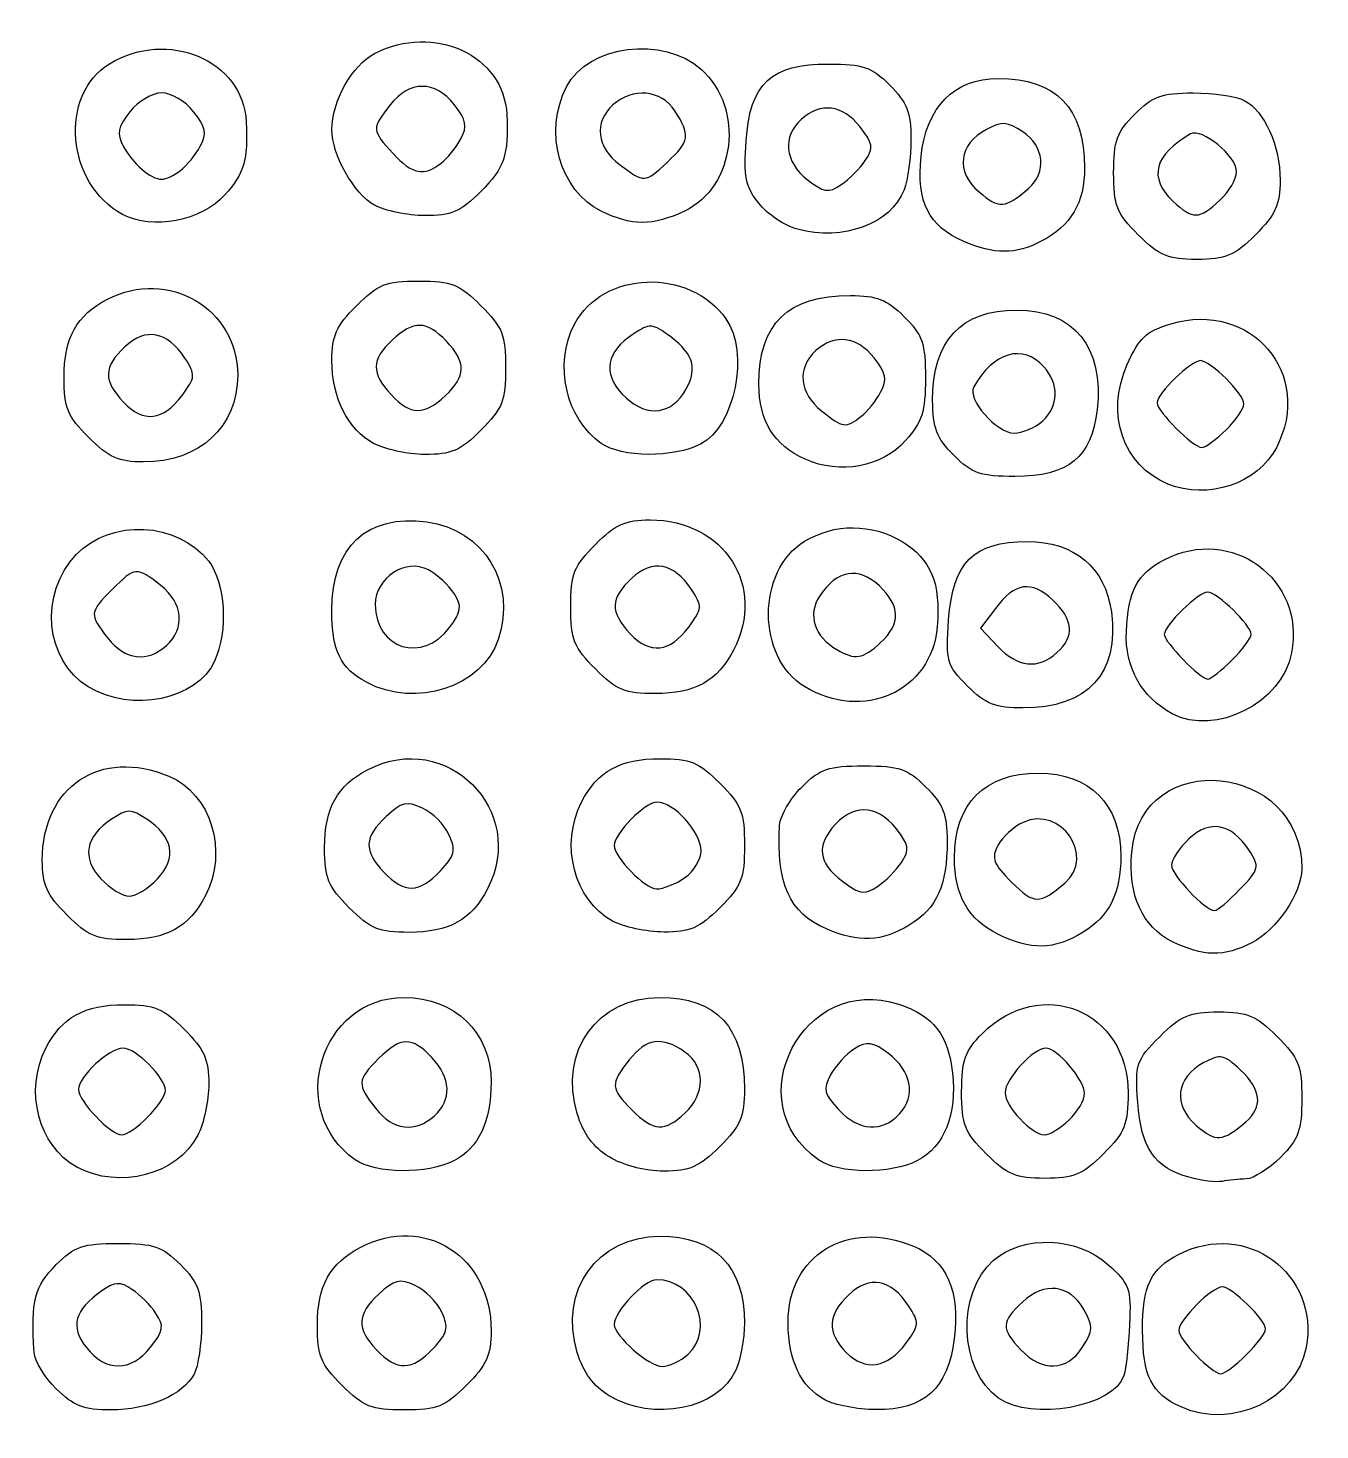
# Model space of a CAD drawing. Extents: x -1 to 2559, y 1 to 1442.
# Drawn here: x 2086.8 to 2324.8, y 745.6 to 1004 of the extents above; entities that cross this region are included whole.
import ezdxf

# ---------------------------------------------------------------- set-up
doc = ezdxf.new("R2010")
doc.units = 0
doc.layers.get('0').update_dxf_attribs({"linetype": 'CONTINUOUS'})
doc.layers.add('IMAGE', color=7, linetype='CONTINUOUS')

# ---------------------------------------------------------------- blocks, each defined once
blk = doc.blocks.new('wave')
at = {"layer": 'IMAGE', "color": 7}
for points in [[(1212.01, -632.24), (1212.01, -632.24)], [(1260.01, -630.91), (1260.01, -630.91)], [(1301.7, -630.68), (1301.7, -630.68)], [(1338.16, -630.39), (1338.16, -630.39)], [(1368.23, -635.54), (1368.23, -635.54)], [(1403.48, -637.72), (1403.48, -637.72)], [(1201.36, -640.34), (1201.36, -640.34)], [(1247.74, -638.61), (1247.74, -638.61)], [(1289.49, -639.72), (1289.49, -639.72)], [(1325.65, -643.06), (1325.65, -643.06)], [(1356.33, -645.34), (1356.33, -645.34)], [(1388.43, -644.08), (1388.43, -644.08)], [(1212.3, -673.69), (1212.3, -673.69)], [(1260.81, -673.72), (1260.81, -673.72)], [(1304.64, -673.35), (1304.64, -673.35)], [(1337.35, -677.57), (1337.35, -677.57)], [(1370.79, -678.41), (1370.79, -678.41)], [(1195.1, -681.42), (1195.1, -681.42)], [(1404.62, -680.01), (1404.62, -680.01)], [(1247.58, -682.53), (1247.58, -682.53)], [(1289.52, -682.53), (1289.52, -682.53)], [(1327.07, -685.44), (1327.07, -685.44)], [(1354.46, -684.72), (1354.46, -684.72)], [(1393.9, -690.01), (1393.9, -690.01)], [(1261.56, -716.46), (1261.56, -716.46)], [(1305.63, -716.36), (1305.63, -716.36)], [(1209.46, -719.74), (1209.46, -719.74)], [(1340.98, -719.23), (1340.98, -719.23)], [(1373.46, -721.08), (1373.46, -721.08)], [(1405.71, -722.43), (1405.71, -722.43)], [(1288.43, -724.08), (1288.43, -724.08)], [(1195.03, -727.38), (1195.03, -727.38)], [(1246.26, -726.54), (1246.26, -726.54)], [(1356.97, -727.23), (1356.97, -727.23)], [(1394.69, -732.33), (1394.69, -732.33)], [(1259.88, -761.3), (1259.88, -761.3)], [(1344.82, -759.73), (1344.82, -759.73)], [(1207.79, -762.73), (1207.79, -762.73)], [(1304.93, -762.54), (1304.93, -762.54)], [(1374.9, -763.54), (1374.9, -763.54)], [(1407.17, -764.68), (1407.17, -764.68)], [(1191.1, -769.42), (1191.1, -769.42)], [(1243.1, -768.08), (1243.1, -768.08)], [(1291.58, -770.53), (1291.58, -770.53)], [(1331, -772), (1331, -772)], [(1362.58, -772.95), (1362.58, -772.95)], [(1394.72, -774.34), (1394.72, -774.34)], [(1205.96, -806.68), (1205.96, -806.68)], [(1258.79, -806.41), (1258.79, -806.41)], [(1344.46, -806.06), (1344.46, -806.06)], [(1375.65, -807.23), (1375.65, -807.23)], [(1408.23, -807.54), (1408.23, -807.54)], [(1360.43, -813.42), (1360.43, -813.42)], [(1192.91, -815.86), (1192.91, -815.86)], [(1244.19, -814.53), (1244.19, -814.53)], [(1290.97, -814.01), (1290.97, -814.01)], [(1329.52, -814.53), (1329.52, -814.53)], [(1397.79, -817.76), (1397.79, -817.76)], [(1258.55, -849.3), (1258.55, -849.3)], [(1345.63, -848.36), (1345.63, -848.36)], [(1378.12, -849.13), (1378.12, -849.13)], [(1305.46, -850.41), (1305.46, -850.41)], [(1408.38, -850.43), (1408.38, -850.43)], [(1189.13, -856.72), (1189.13, -856.72)], [(1241.76, -856.08), (1241.76, -856.08)], [(1290.97, -858.01), (1290.97, -858.01)], [(1330.71, -858.76), (1330.71, -858.76)], [(1362.72, -858.44), (1362.72, -858.44)], [(1396.33, -860.08), (1396.33, -860.08)]]:
    blk.add_lwpolyline(points, close=True, dxfattribs=at)
for points in [[(1362.12, -712.93), (1359.4, -716.58), (1362.55, -719.93)], [(1326.97, -727.34), (1326.97, -727.34)], [(1304.98, -805.9), (1304.98, -805.9)], [(1206.49, -849.07), (1206.49, -849.07)]]:
    blk.add_lwpolyline(points, dxfattribs=at)
for points in [[(1374.3, -597.32), (1370.79, -605.03), (1357.8, -607.17), (1350.71, -601.2)], [(1198.95, -612.57), (1209.68, -606.03), (1223.6, -611.96), (1224.12, -623.28)], [(1247.73, -610.7), (1258.7, -605.03), (1271.62, -610.99), (1272.12, -621.95)], [(1283.13, -616.81), (1287.13, -609.07), (1300.89, -607.3), (1307.96, -613.62)], [(1239.9, -624.7), (1239.9, -619.5), (1243.63, -612.82), (1247.73, -610.7)], [(1201.36, -640.34), (1190.98, -634.76), (1189.55, -618.3), (1198.95, -612.57)], [(1307.96, -613.62), (1315.96, -620.77), (1314.24, -635.27), (1304.86, -639.72)], [(1316.2, -626.75), (1316.96, -616.16), (1320.77, -612.62), (1331.41, -612.62)], [(1331.41, -612.62), (1337.77, -612.62), (1339.3, -613.15), (1342.67, -616.51)], [(1262.44, -620.09), (1258.9, -615.6), (1254.21, -615.61), (1250.66, -620.13)], [(1289.49, -639.72), (1281.85, -635.95), (1278.84, -625.11), (1283.13, -616.81)], [(1303.08, -621.24), (1300.55, -617.37), (1295.29, -616.88), (1291.67, -620.16)], [(1342.67, -616.51), (1345.82, -619.67), (1346.56, -621.56), (1346.56, -626.43)], [(1348.42, -629.69), (1349.39, -620.49), (1354.53, -615.28), (1362.65, -615.28)], [(1362.65, -615.28), (1373.28, -615.28), (1378.56, -620.74), (1378.56, -631.72)], [(1208.56, -617.95), (1206.77, -617.95), (1204.25, -619.44), (1202.69, -621.42)], [(1214.44, -621.42), (1212.87, -619.44), (1210.36, -617.95), (1208.56, -617.95)], [(1337.16, -624.16), (1333.98, -620.12), (1329.88, -619.61), (1326.33, -622.82)], [(1387.79, -621.85), (1391.09, -618.55), (1392.75, -617.95), (1398.55, -617.95)], [(1398.55, -617.95), (1402.32, -617.95), (1406.56, -618.57), (1407.97, -619.32)], [(1407.97, -619.32), (1411.71, -621.32), (1414.56, -627.68), (1414.56, -634.02)], [(1202.69, -621.42), (1200.44, -624.28), (1200.23, -625.41), (1201.48, -627.76)], [(1215.65, -627.76), (1216.9, -625.41), (1216.68, -624.28), (1214.44, -621.42)], [(1250.66, -620.13), (1247.19, -624.54), (1247.2, -624.81), (1251.17, -629.09)], [(1263.65, -626.42), (1264.9, -624.08), (1264.68, -622.95), (1262.44, -620.09)], [(1272.12, -621.95), (1272.46, -629.45), (1271.69, -631.76), (1267.36, -636.08)], [(1291.67, -620.16), (1288.13, -623.36), (1288.64, -627.95), (1292.9, -631.13)], [(1301.7, -630.68), (1305.81, -626.87), (1305.99, -625.68), (1303.08, -621.24)], [(1383.9, -632.65), (1383.9, -626.8), (1384.49, -625.15), (1387.79, -621.85)], [(1224.12, -623.28), (1224.45, -630.4), (1223.77, -632.72), (1220.19, -636.73)], [(1247.74, -638.61), (1243.98, -636.57), (1239.9, -629.32), (1239.9, -624.7)], [(1326.33, -622.82), (1322.85, -625.98), (1323.31, -630.63), (1327.44, -633.88)], [(1338.16, -630.39), (1339.71, -628.06), (1339.58, -627.24), (1337.16, -624.16)], [(1360.47, -624.67), (1355.32, -627.42), (1354.74, -632.43), (1359.12, -636.2)], [(1367.17, -625.12), (1364.26, -623.21), (1363.3, -623.15), (1360.47, -624.67)], [(1368.23, -635.54), (1371.64, -632.61), (1371.14, -627.72), (1367.17, -625.12)], [(1406.56, -632.48), (1406.56, -629.61), (1400.15, -624.33), (1398.07, -625.5)], [(1260.01, -630.91), (1261.18, -630.01), (1262.81, -628), (1263.65, -626.42)], [(1318.52, -638.27), (1316.11, -635.21), (1315.73, -633.32), (1316.2, -626.75)], [(1346.56, -626.43), (1346.56, -629.74), (1345.99, -633.95), (1345.29, -635.79)], [(1398.07, -625.5), (1391.39, -629.27), (1390.24, -633.64), (1394.81, -637.9)], [(1201.48, -627.76), (1203.18, -630.96), (1206.55, -633.86), (1208.56, -633.86)], [(1212.01, -632.24), (1213.18, -631.35), (1214.81, -629.33), (1215.65, -627.76)], [(1251.17, -629.09), (1254.75, -632.95), (1256.8, -633.38), (1260.01, -630.91)], [(1356.33, -645.34), (1349.8, -642.49), (1347.55, -638.04), (1348.42, -629.69)], [(1208.56, -633.86), (1209.3, -633.86), (1210.85, -633.13), (1212.01, -632.24)], [(1292.9, -631.13), (1297.53, -634.59), (1297.48, -634.59), (1301.7, -630.68)], [(1333.68, -634.87), (1335.16, -633.89), (1337.17, -631.88), (1338.16, -630.39)], [(1378.56, -631.72), (1378.56, -638.19), (1376.05, -642.44), (1370.55, -645.29)], [(1388.43, -644.08), (1384.44, -640.09), (1383.9, -638.72), (1383.9, -632.65)], [(1403.48, -637.72), (1405.17, -636.12), (1406.56, -633.77), (1406.56, -632.48)], [(1327.44, -633.88), (1330.52, -636.3), (1331.34, -636.43), (1333.68, -634.87)], [(1414.56, -634.02), (1414.56, -638.53), (1413.73, -640.38), (1410.03, -644.08)], [(1220.19, -636.73), (1215.89, -641.53), (1206.82, -643.27), (1201.36, -640.34)], [(1267.36, -636.08), (1263.57, -639.88), (1261.89, -640.61), (1257.03, -640.56)], [(1345.29, -635.79), (1342.9, -642.08), (1334.11, -645.33), (1325.65, -643.06)], [(1359.12, -636.2), (1362.77, -639.33), (1363.91, -639.25), (1368.23, -635.54)], [(1394.81, -637.9), (1398.5, -641.33), (1399.66, -641.3), (1403.48, -637.72)], [(1257.03, -640.56), (1253.84, -640.53), (1249.66, -639.66), (1247.74, -638.61)], [(1304.86, -639.72), (1299, -642.5), (1295.13, -642.5), (1289.49, -639.72)], [(1325.65, -643.06), (1323.31, -642.43), (1320.1, -640.27), (1318.52, -638.27)], [(1370.55, -645.29), (1365.82, -647.73), (1361.87, -647.75), (1356.33, -645.34)], [(1399.23, -648.62), (1393.88, -648.62), (1392.3, -647.95), (1388.43, -644.08)], [(1410.03, -644.08), (1406.16, -647.95), (1404.58, -648.62), (1399.23, -648.62)], [(1198.58, -655.94), (1209.73, -650.18), (1222.56, -657.67), (1222.56, -669.95)], [(1284.59, -660.57), (1289.72, -650.65), (1305.83, -650.07), (1312.48, -659.57)], [(1244.43, -657.15), (1248.42, -653.16), (1249.79, -652.62), (1255.9, -652.62)], [(1255.9, -652.62), (1262, -652.62), (1263.37, -653.16), (1267.36, -657.15)], [(1190.56, -670.38), (1190.56, -663.04), (1192.86, -658.9), (1198.58, -655.94)], [(1318.56, -671.59), (1318.56, -660.42), (1323.87, -655.28), (1335.4, -655.28)], [(1335.4, -655.28), (1340.29, -655.28), (1342.17, -656.02), (1345.33, -659.18)], [(1394.45, -660.49), (1409.21, -656.07), (1420.88, -669.78), (1413.87, -683.33)], [(1239.9, -667.22), (1239.9, -662.7), (1240.73, -660.85), (1244.43, -657.15)], [(1267.36, -657.15), (1271.36, -661.14), (1271.9, -662.51), (1271.9, -668.62)], [(1350.56, -674.65), (1350.56, -663.58), (1355.78, -657.95), (1366.03, -657.95)], [(1366.03, -657.95), (1376.59, -657.95), (1382.15, -664.82), (1380.87, -676.26)], [(1212.8, -666.79), (1209.57, -661.86), (1205.62, -661.12), (1201.78, -664.72)], [(1261, -663.7), (1257.38, -659.85), (1254.93, -659.81), (1250.98, -663.51)], [(1289.52, -682.53), (1282.97, -677.95), (1280.74, -668.01), (1284.59, -660.57)], [(1302.31, -662.89), (1298.94, -660.38), (1298.51, -660.34), (1295.41, -662.38)], [(1312.48, -659.57), (1316.87, -665.84), (1314.13, -679.39), (1307.82, -682.66)], [(1345.33, -659.18), (1348.71, -662.55), (1349.23, -664.07), (1349.23, -670.49)], [(1386.36, -668.1), (1388.58, -663.09), (1389.88, -661.86), (1394.45, -660.49)], [(1250.98, -663.51), (1247.14, -667.13), (1247.09, -669.59), (1250.8, -673.53)], [(1260.81, -673.72), (1264.66, -670.1), (1264.7, -667.65), (1261, -663.7)], [(1295.41, -662.38), (1290.47, -665.61), (1289.73, -669.56), (1293.34, -673.4)], [(1304.64, -673.35), (1307.41, -669.12), (1306.76, -666.21), (1302.31, -662.89)], [(1339.77, -666.76), (1336.64, -662.78), (1332.53, -662.29), (1329, -665.49)], [(1201.78, -664.72), (1197.79, -668.47), (1197.73, -670.89), (1201.51, -674.92)], [(1329, -665.49), (1325.52, -668.64), (1325.98, -673.3), (1330.08, -676.52)], [(1371.02, -668.39), (1367.15, -664.11), (1361.75, -665.68), (1358.12, -672.13)], [(1212.3, -673.69), (1214.8, -670.33), (1214.83, -669.89), (1212.8, -666.79)], [(1247.58, -682.53), (1242.82, -679.95), (1239.9, -674.12), (1239.9, -667.22)], [(1271.9, -668.62), (1271.9, -674.72), (1271.36, -676.09), (1267.36, -680.08)], [(1340.98, -673.09), (1342.23, -670.74), (1342.02, -669.61), (1339.77, -666.76)], [(1370.79, -678.41), (1373.82, -675.66), (1373.92, -671.59), (1371.02, -668.39)], [(1393.9, -690.01), (1385.62, -686.59), (1382.36, -677.13), (1386.36, -668.1)], [(1399.9, -667.28), (1398.14, -667.28), (1391.9, -673.34), (1391.9, -675.04)], [(1407.9, -675.28), (1407.9, -673.39), (1401.78, -667.28), (1399.9, -667.28)], [(1195.1, -681.42), (1191.18, -677.5), (1190.56, -676), (1190.56, -670.38)], [(1222.56, -669.95), (1222.56, -679.46), (1215.51, -685.95), (1205.16, -685.95)], [(1327.07, -685.44), (1321.3, -682.83), (1318.56, -678.37), (1318.56, -671.59)], [(1349.23, -670.49), (1349.23, -676.7), (1348.63, -678.58), (1345.56, -682.01)], [(1201.51, -674.92), (1205.16, -678.8), (1208.81, -678.39), (1212.3, -673.69)], [(1250.8, -673.53), (1254.41, -677.38), (1256.87, -677.42), (1260.81, -673.72)], [(1293.34, -673.4), (1297.24, -677.55), (1301.9, -677.53), (1304.64, -673.35)], [(1337.35, -677.57), (1338.51, -676.68), (1340.15, -674.66), (1340.98, -673.09)], [(1358.12, -672.13), (1356.85, -674.37), (1362.33, -680.62), (1365.55, -680.62)], [(1330.08, -676.52), (1334.13, -679.71), (1334.5, -679.76), (1337.35, -677.57)], [(1354.46, -684.72), (1351.28, -681.53), (1350.56, -679.69), (1350.56, -674.65)], [(1380.87, -676.26), (1379.87, -685.1), (1375.56, -688.62), (1365.72, -688.62)], [(1391.9, -675.04), (1391.9, -676.62), (1398.56, -683.28), (1400.14, -683.28)], [(1404.62, -680.01), (1406.42, -678.21), (1407.9, -676.08), (1407.9, -675.28)], [(1365.55, -680.62), (1367.09, -680.62), (1369.45, -679.62), (1370.79, -678.41)], [(1205.16, -685.95), (1200.65, -685.95), (1198.8, -685.11), (1195.1, -681.42)], [(1267.36, -680.08), (1263.57, -683.88), (1261.89, -684.61), (1257.03, -684.56)], [(1400.14, -683.28), (1400.81, -683.28), (1402.82, -681.81), (1404.62, -680.01)], [(1257.03, -684.56), (1253.84, -684.53), (1249.59, -683.62), (1247.58, -682.53)], [(1307.82, -682.66), (1302.86, -685.22), (1293.27, -685.16), (1289.52, -682.53)], [(1345.56, -682.01), (1341.19, -686.9), (1333.47, -688.33), (1327.07, -685.44)], [(1413.87, -683.33), (1410.46, -689.93), (1401.2, -693.03), (1393.9, -690.01)], [(1365.72, -688.62), (1359.36, -688.62), (1357.83, -688.08), (1354.46, -684.72)], [(1192.82, -703.01), (1199.23, -696.32), (1211.47, -696.93), (1217.21, -704.23)], [(1239.9, -713.3), (1239.9, -701.5), (1246.33, -695.52), (1257.4, -697)], [(1257.4, -697), (1267.94, -698.42), (1273.96, -708.32), (1270.56, -718.63)], [(1288.43, -701.15), (1292.13, -697.45), (1293.98, -696.62), (1298.5, -696.62)], [(1298.5, -696.62), (1312.15, -696.62), (1319.99, -708.83), (1313.9, -720.6)], [(1326.97, -700.56), (1332.44, -697.22), (1339.4, -697.25), (1344.93, -700.62)], [(1393.2, -703.96), (1405.62, -697.54), (1419.24, -707.5), (1416.68, -721.14)], [(1283.9, -712.62), (1283.9, -706.51), (1284.44, -705.14), (1288.43, -701.15)], [(1326.97, -727.34), (1318.12, -721.94), (1318.11, -705.96), (1326.97, -700.56)], [(1344.93, -700.62), (1350.28, -703.88), (1352.07, -708.23), (1351.4, -716.31)], [(1353.51, -715.03), (1354.27, -704.42), (1358.08, -700.62), (1367.95, -700.62)], [(1367.95, -700.62), (1376.69, -700.62), (1382.38, -705.37), (1383.48, -713.59)], [(1195.03, -727.38), (1187.02, -722.49), (1185.91, -710.23), (1192.82, -703.01)], [(1208.38, -708.71), (1203.93, -705.21), (1203.64, -705.23), (1199.41, -709.46)], [(1217.21, -704.23), (1220.28, -708.14), (1220.82, -717.13), (1218.3, -722.65)], [(1257.69, -705.84), (1253.5, -703.6), (1247.9, -707.25), (1247.9, -712.21)], [(1306.14, -709.46), (1302.9, -704.52), (1298.96, -703.78), (1295.12, -707.39)], [(1340.68, -708.72), (1336.88, -705.15), (1332.9, -705.85), (1329.77, -710.63)], [(1386.25, -717.21), (1386.57, -709.71), (1388.24, -706.53), (1393.2, -703.96)], [(1262.42, -710.21), (1261.47, -708.69), (1259.34, -706.72), (1257.69, -705.84)], [(1295.12, -707.39), (1291.12, -711.14), (1291.06, -713.55), (1294.85, -717.59)], [(1372.68, -711.39), (1368.75, -707.7), (1365.7, -708.14), (1362.12, -712.93)], [(1199.41, -709.46), (1195.18, -713.7), (1195.16, -713.98), (1198.66, -718.44)], [(1209.46, -719.74), (1212.93, -716.6), (1212.48, -711.94), (1208.38, -708.71)], [(1261.56, -716.46), (1263.77, -713.49), (1263.89, -712.57), (1262.42, -710.21)], [(1305.63, -716.36), (1308.14, -712.99), (1308.17, -712.56), (1306.14, -709.46)], [(1340.98, -719.23), (1344.76, -715.7), (1344.67, -712.48), (1340.68, -708.72)], [(1401.23, -709.95), (1399.47, -709.95), (1393.23, -716), (1393.23, -717.71)], [(1409.23, -717.71), (1409.23, -716), (1402.99, -709.95), (1401.23, -709.95)], [(1247.9, -712.21), (1247.9, -720.43), (1256.6, -723.14), (1261.56, -716.46)], [(1288.43, -724.08), (1284.44, -720.09), (1283.9, -718.72), (1283.9, -712.62)], [(1329.77, -710.63), (1327.47, -714.13), (1328.72, -718.08), (1332.91, -720.52)], [(1373.46, -721.08), (1376.77, -718.08), (1376.52, -715), (1372.68, -711.39)], [(1246.26, -726.54), (1241.44, -723.92), (1239.9, -720.71), (1239.9, -713.3)], [(1356.97, -727.23), (1353.16, -723.42), (1352.95, -722.69), (1353.51, -715.03)], [(1383.48, -713.59), (1385, -724.87), (1379.09, -731.28), (1367.19, -731.28)], [(1294.85, -717.59), (1298.5, -721.47), (1302.14, -721.06), (1305.63, -716.36)], [(1351.4, -716.31), (1350.41, -728.21), (1337.76, -733.92), (1326.97, -727.34)], [(1394.69, -732.33), (1389.02, -729.29), (1385.96, -723.81), (1386.25, -717.21)], [(1393.23, -717.71), (1393.23, -719.15), (1399.83, -725.95), (1401.23, -725.95)], [(1405.71, -722.43), (1407.65, -720.5), (1409.23, -718.37), (1409.23, -717.71)], [(1198.66, -718.44), (1201.82, -722.45), (1205.92, -722.95), (1209.46, -719.74)], [(1270.56, -718.63), (1267.67, -727.39), (1255.27, -731.43), (1246.26, -726.54)], [(1313.9, -720.6), (1310.95, -726.32), (1306.81, -728.62), (1299.47, -728.62)], [(1332.91, -720.52), (1336.3, -722.49), (1337.72, -722.26), (1340.98, -719.23)], [(1362.55, -719.93), (1366.19, -723.81), (1370, -724.21), (1373.46, -721.08)], [(1218.3, -722.65), (1215.05, -729.79), (1203, -732.24), (1195.03, -727.38)], [(1416.68, -721.14), (1414.96, -730.29), (1402.61, -736.58), (1394.69, -732.33)], [(1401.23, -725.95), (1401.76, -725.95), (1403.78, -724.37), (1405.71, -722.43)], [(1299.47, -728.62), (1293.85, -728.62), (1292.35, -728), (1288.43, -724.08)], [(1367.19, -731.28), (1362.1, -731.28), (1360.32, -730.58), (1356.97, -727.23)], [(1246.58, -742.61), (1261.03, -735.14), (1276.04, -750.15), (1268.57, -764.6)], [(1186.56, -759.35), (1186.56, -745.73), (1197.28, -738.59), (1209.85, -743.84)], [(1387.23, -757.83), (1388.99, -738.33), (1418.59, -741.24), (1418.56, -760.91)], [(1285.89, -748.63), (1288.85, -742.91), (1292.98, -740.62), (1300.33, -740.62)], [(1300.33, -740.62), (1305.94, -740.62), (1307.45, -741.23), (1311.36, -745.15)], [(1209.85, -743.84), (1217.67, -747.11), (1220.87, -757.62), (1216.57, -765.93)], [(1238.56, -757.05), (1238.56, -749.7), (1240.86, -745.57), (1246.58, -742.61)], [(1326.46, -745.85), (1329.85, -742.46), (1331.34, -741.95), (1337.9, -741.95)], [(1337.9, -741.95), (1344.45, -741.95), (1345.94, -742.46), (1349.33, -745.85)], [(1354.58, -758.88), (1354.54, -748.95), (1360.15, -743.28), (1370.03, -743.28)], [(1370.03, -743.28), (1379.52, -743.28), (1385.23, -749.03), (1385.23, -758.59)], [(1311.36, -745.15), (1315.36, -749.14), (1315.9, -750.51), (1315.9, -756.62)], [(1322.38, -752.85), (1322.48, -751.14), (1324.32, -747.99), (1326.46, -745.85)], [(1349.33, -745.85), (1352.49, -749), (1353.23, -750.89), (1353.23, -755.76)], [(1256.57, -749.71), (1253.67, -748.39), (1252.74, -748.61), (1249.88, -751.29)], [(1291.58, -770.53), (1284.53, -766.7), (1281.86, -756.42), (1285.89, -748.63)], [(1299.76, -748.62), (1297.59, -748.62), (1291.9, -754.41), (1291.9, -756.62)], [(1307.9, -757.63), (1307.9, -754.12), (1302.92, -748.62), (1299.76, -748.62)], [(1343.82, -753.49), (1340.25, -748.95), (1335.57, -748.92), (1332.02, -753.43)], [(1205.8, -751.76), (1202.84, -749.83), (1202.28, -749.83), (1199.33, -751.76)], [(1249.88, -751.29), (1245.8, -755.13), (1245.7, -757.53), (1249.46, -761.53)], [(1261.47, -754.61), (1260.63, -752.76), (1258.42, -750.55), (1256.57, -749.71)], [(1374.9, -763.54), (1380.62, -758.62), (1374.19, -749.2), (1367.26, -752.36)], [(1199.33, -751.76), (1194.47, -754.95), (1193.75, -758.91), (1197.34, -762.73)], [(1207.79, -762.73), (1211.38, -758.91), (1210.66, -754.95), (1205.8, -751.76)], [(1331, -772), (1324.14, -769.02), (1321.72, -763.65), (1322.38, -752.85)], [(1332.02, -753.43), (1328.96, -757.32), (1329.76, -760.3), (1334.85, -763.86)], [(1344.82, -759.73), (1346.38, -757.39), (1346.24, -756.57), (1343.82, -753.49)], [(1367.26, -752.36), (1365.5, -753.16), (1363.39, -755.06), (1362.58, -756.59)], [(1408.79, -757.44), (1405.57, -752.52), (1401.62, -751.79), (1397.78, -755.39)], [(1259.88, -761.3), (1262.57, -758.43), (1262.79, -757.51), (1261.47, -754.61)], [(1291.9, -756.62), (1291.9, -758.79), (1297.58, -764.62), (1299.7, -764.62)], [(1315.9, -756.62), (1315.9, -762.72), (1315.36, -764.09), (1311.36, -768.08)], [(1353.23, -755.76), (1353.23, -764.05), (1351.39, -768.15), (1346.26, -771.28)], [(1362.58, -756.59), (1361.32, -758.94), (1361.71, -759.97), (1365.15, -763.41)], [(1397.78, -755.39), (1396.01, -757.05), (1394.56, -759.24), (1394.56, -760.25)], [(1191.1, -769.42), (1187.4, -765.72), (1186.56, -763.86), (1186.56, -759.35)], [(1243.1, -768.08), (1239.18, -764.17), (1238.56, -762.66), (1238.56, -757.05)], [(1304.93, -762.54), (1306.56, -761.4), (1307.9, -759.19), (1307.9, -757.63)], [(1362.58, -772.95), (1357.08, -770.19), (1354.61, -765.84), (1354.58, -758.88)], [(1385.23, -758.59), (1385.23, -765.39), (1383.11, -769.66), (1378.26, -772.61)], [(1394.72, -774.34), (1389.19, -771.61), (1386.52, -765.72), (1387.23, -757.83)], [(1407.17, -764.68), (1410.79, -760.9), (1410.86, -760.59), (1408.79, -757.44)], [(1249.46, -761.53), (1253.19, -765.49), (1256, -765.43), (1259.88, -761.3)], [(1340.4, -764.17), (1341.85, -763.21), (1343.84, -761.21), (1344.82, -759.73)], [(1394.56, -760.25), (1394.56, -762.06), (1400.79, -768.62), (1402.51, -768.62)], [(1418.56, -760.91), (1418.55, -765.35), (1413.95, -772.18), (1409.36, -774.55)], [(1197.34, -762.73), (1199, -764.5), (1201.35, -765.95), (1202.56, -765.95)], [(1202.56, -765.95), (1203.77, -765.95), (1206.13, -764.5), (1207.79, -762.73)], [(1268.57, -764.6), (1265.61, -770.32), (1261.48, -772.62), (1254.13, -772.62)], [(1299.7, -764.62), (1300.95, -764.62), (1303.3, -763.68), (1304.93, -762.54)], [(1334.85, -763.86), (1337.3, -765.58), (1338.2, -765.63), (1340.4, -764.17)], [(1365.15, -763.41), (1369.23, -767.49), (1370.28, -767.5), (1374.9, -763.54)], [(1216.57, -765.93), (1213.61, -771.65), (1209.48, -773.95), (1202.13, -773.95)], [(1402.51, -768.62), (1403, -768.62), (1405.1, -766.84), (1407.17, -764.68)], [(1202.13, -773.95), (1196.52, -773.95), (1195.01, -773.33), (1191.1, -769.42)], [(1254.13, -772.62), (1248.52, -772.62), (1247.01, -772), (1243.1, -768.08)], [(1311.36, -768.08), (1307.57, -771.88), (1305.89, -772.61), (1301.03, -772.56)], [(1301.03, -772.56), (1297.84, -772.53), (1293.59, -771.62), (1291.58, -770.53)], [(1346.26, -771.28), (1341.19, -774.37), (1336.91, -774.58), (1331, -772)], [(1378.26, -772.61), (1372.89, -775.89), (1368.63, -775.98), (1362.58, -772.95)], [(1409.36, -774.55), (1404.27, -777.18), (1400.38, -777.12), (1394.72, -774.34)], [(1329.52, -814.53), (1314.37, -803.93), (1326.69, -780.05), (1344.32, -785.87)], [(1359.73, -791.25), (1370.5, -780.47), (1386.56, -787.01), (1386.56, -802.18)], [(1244.19, -814.53), (1231.39, -805.58), (1237.73, -784.62), (1253.23, -784.62)], [(1253.23, -784.62), (1262.55, -784.62), (1269.23, -791.12), (1269.23, -800.18)], [(1285.09, -806.01), (1281.67, -794.59), (1288.74, -784.63), (1300.3, -784.62)], [(1300.3, -784.62), (1310.75, -784.61), (1315.9, -790.18), (1315.9, -801.48)], [(1187.22, -793.96), (1190.18, -788.25), (1194.32, -785.95), (1201.66, -785.95)], [(1201.66, -785.95), (1207.28, -785.95), (1208.78, -786.57), (1212.7, -790.48)], [(1344.32, -785.87), (1350.68, -787.97), (1353.43, -791.48), (1354.23, -798.54)], [(1392.38, -791.86), (1396.3, -787.94), (1397.87, -787.28), (1403.23, -787.28)], [(1403.23, -787.28), (1408.58, -787.28), (1410.16, -787.95), (1414.03, -791.82)], [(1212.7, -790.48), (1216.4, -794.18), (1217.23, -796.03), (1217.23, -800.55)], [(1258.33, -795.7), (1254.64, -791.78), (1252.58, -791.81), (1248.5, -795.89)], [(1304.93, -794.69), (1300.68, -791.72), (1297.82, -792.12), (1294.66, -796.13)], [(1342.41, -794.96), (1339.44, -792.74), (1338.52, -792.62), (1336.16, -794.09)], [(1355.9, -801.98), (1355.9, -796.16), (1356.5, -794.48), (1359.73, -791.25)], [(1388.33, -803.89), (1387.83, -796.88), (1388.07, -796.18), (1392.38, -791.86)], [(1414.03, -791.82), (1418.02, -795.8), (1418.56, -797.18), (1418.56, -803.25)], [(1192.91, -815.86), (1185.87, -812.04), (1183.19, -801.76), (1187.22, -793.96)], [(1201.42, -793.95), (1198.84, -793.95), (1193.23, -799.18), (1193.23, -801.58)], [(1209.23, -801.76), (1209.23, -799.39), (1203.79, -793.95), (1201.42, -793.95)], [(1304.98, -805.9), (1308.74, -802.39), (1308.72, -797.34), (1304.93, -794.69)], [(1336.16, -794.09), (1334.64, -795.05), (1332.65, -797.2), (1331.75, -798.89)], [(1344.46, -806.06), (1347.53, -802.67), (1346.7, -798.15), (1342.41, -794.96)], [(1371.42, -793.95), (1369.11, -793.95), (1363.9, -799.62), (1363.9, -802.13)], [(1378.56, -802.32), (1378.56, -799.87), (1373.51, -793.95), (1371.42, -793.95)], [(1407.23, -797.95), (1404.23, -795.13), (1403.58, -795), (1400.53, -796.63)], [(1248.5, -795.89), (1244.52, -799.87), (1244.48, -800.64), (1247.99, -805.1)], [(1258.79, -806.41), (1262.04, -803.47), (1261.87, -799.47), (1258.33, -795.7)], [(1294.66, -796.13), (1291.15, -800.59), (1291.19, -801.36), (1295.17, -805.34)], [(1400.53, -796.63), (1395.33, -799.42), (1394.72, -804.41), (1399.12, -808.2)], [(1408.23, -807.54), (1411.47, -804.76), (1411.14, -801.63), (1407.23, -797.95)], [(1217.23, -800.55), (1217.23, -803.59), (1216.32, -807.84), (1215.21, -809.99)], [(1269.23, -800.18), (1269.23, -807.51), (1266.94, -812.35), (1262.37, -814.72)], [(1331.75, -798.89), (1330.32, -801.55), (1330.52, -802.4), (1333.23, -805.29)], [(1354.23, -798.54), (1355.08, -806.11), (1352.67, -812.15), (1347.77, -814.68)], [(1193.23, -801.58), (1193.23, -803.75), (1199.15, -809.95), (1201.23, -809.95)], [(1205.96, -806.68), (1207.76, -804.88), (1209.23, -802.67), (1209.23, -801.76)], [(1315.9, -801.48), (1315.9, -806.6), (1315.19, -808.25), (1311.36, -812.08)], [(1360.43, -813.42), (1356.44, -809.43), (1355.9, -808.05), (1355.9, -801.98)], [(1363.9, -802.13), (1363.9, -804.71), (1368.81, -809.95), (1371.23, -809.95)], [(1375.65, -807.23), (1377.25, -805.74), (1378.56, -803.52), (1378.56, -802.32)], [(1386.56, -802.18), (1386.56, -808.02), (1385.98, -809.46), (1382.03, -813.42)], [(1418.56, -803.25), (1418.56, -809.1), (1417.97, -810.75), (1414.67, -814.05)], [(1247.99, -805.1), (1251.15, -809.12), (1255.25, -809.61), (1258.79, -806.41)], [(1295.17, -805.34), (1299.15, -809.33), (1301.18, -809.44), (1304.98, -805.9)], [(1333.23, -805.29), (1336.97, -809.26), (1341.29, -809.56), (1344.46, -806.06)], [(1397.79, -817.76), (1391.48, -816.06), (1388.92, -812.31), (1388.33, -803.89)], [(1201.23, -809.95), (1202.03, -809.95), (1204.16, -808.48), (1205.96, -806.68)], [(1290.97, -814.01), (1288.08, -812.25), (1286.19, -809.67), (1285.09, -806.01)], [(1371.23, -809.95), (1372.05, -809.95), (1374.04, -808.73), (1375.65, -807.23)], [(1399.12, -808.2), (1402.77, -811.33), (1403.91, -811.25), (1408.23, -807.54)], [(1215.21, -809.99), (1211.44, -817.28), (1200.73, -820.1), (1192.91, -815.86)], [(1311.36, -812.08), (1307.59, -815.85), (1305.85, -816.61), (1301.03, -816.61)], [(1371.23, -817.95), (1365.88, -817.95), (1364.3, -817.29), (1360.43, -813.42)], [(1382.03, -813.42), (1378.16, -817.29), (1376.58, -817.95), (1371.23, -817.95)], [(1262.37, -814.72), (1257.51, -817.23), (1247.9, -817.13), (1244.19, -814.53)], [(1301.03, -816.61), (1297.64, -816.61), (1293.46, -815.53), (1290.97, -814.01)], [(1347.77, -814.68), (1342.85, -817.23), (1333.25, -817.15), (1329.52, -814.53)], [(1414.67, -814.05), (1412.52, -816.2), (1409.67, -818), (1408.33, -818.05)], [(1403.9, -818.51), (1402.8, -818.71), (1400.05, -818.37), (1397.79, -817.76)], [(1408.33, -818.05), (1406.99, -818.11), (1405, -818.31), (1403.9, -818.51)], [(1245.24, -830.61), (1257.02, -824.52), (1269.23, -832.37), (1269.23, -846.02)], [(1323.94, -844.58), (1323.85, -832.14), (1334.89, -825.37), (1347.02, -830.44)], [(1395.87, -831.96), (1408.29, -825.54), (1421.9, -835.5), (1419.35, -849.14)], [(1285.09, -850.01), (1281.67, -838.59), (1288.74, -828.63), (1300.3, -828.62)], [(1300.3, -828.62), (1310.45, -828.61), (1315.9, -834.2), (1315.9, -844.62)], [(1361.8, -833.03), (1367.26, -828.33), (1377.12, -828.69), (1382.84, -833.81)], [(1189.13, -833.85), (1192.52, -830.46), (1194.01, -829.95), (1200.56, -829.95)], [(1200.56, -829.95), (1207.12, -829.95), (1208.61, -830.46), (1212, -833.85)], [(1237.23, -845.05), (1237.23, -837.7), (1239.53, -833.57), (1245.24, -830.61)], [(1347.02, -830.44), (1353.12, -832.99), (1355.66, -838.75), (1354.54, -847.49)], [(1185.06, -850.05), (1184.47, -840.27), (1185.06, -837.91), (1189.13, -833.85)], [(1212, -833.85), (1215.3, -837.14), (1215.9, -838.8), (1215.9, -844.6)], [(1362.72, -858.44), (1355.4, -853.31), (1354.88, -838.98), (1361.8, -833.03)], [(1382.84, -833.81), (1386.8, -837.34), (1387.13, -838.26), (1386.84, -844.8)], [(1389.23, -845.95), (1389.23, -837.73), (1390.7, -834.64), (1395.87, -831.96)], [(1203.07, -838.4), (1200.87, -836.94), (1199.96, -836.98), (1197.51, -838.7)], [(1255.24, -837.71), (1252.34, -836.39), (1251.41, -836.61), (1248.55, -839.29)], [(1299.7, -836.62), (1297.46, -836.62), (1291.9, -842.49), (1291.9, -844.86)], [(1305.46, -850.41), (1310.57, -845.78), (1306.74, -836.62), (1299.7, -836.62)], [(1346.14, -841.46), (1342.9, -836.52), (1338.96, -835.78), (1335.12, -839.39)], [(1378.44, -842.13), (1375.85, -837.5), (1371.16, -836.93), (1367.1, -840.74)], [(1197.51, -838.7), (1192.43, -842.26), (1191.62, -845.24), (1194.69, -849.14)], [(1207.49, -842.84), (1206.51, -841.36), (1204.52, -839.36), (1203.07, -838.4)], [(1248.55, -839.29), (1244.47, -843.13), (1244.37, -845.53), (1248.13, -849.53)], [(1260.14, -842.61), (1259.29, -840.76), (1257.09, -838.55), (1255.24, -837.71)], [(1335.12, -839.39), (1331.17, -843.09), (1331.03, -846.41), (1334.65, -850.03)], [(1403.9, -837.95), (1402.01, -837.95), (1395.9, -844.06), (1395.9, -845.95)], [(1411.9, -845.71), (1411.9, -844), (1405.65, -837.95), (1403.9, -837.95)], [(1345.63, -848.36), (1348.14, -844.99), (1348.17, -844.56), (1346.14, -841.46)], [(1367.1, -840.74), (1363.16, -844.44), (1363.12, -845.61), (1366.8, -849.53)], [(1378.12, -849.13), (1380.17, -846), (1380.2, -845.28), (1378.44, -842.13)], [(1206.49, -849.07), (1208.91, -846), (1209.04, -845.18), (1207.49, -842.84)], [(1215.9, -844.6), (1215.9, -848.37), (1215.28, -852.61), (1214.52, -854.02)], [(1258.55, -849.3), (1261.24, -846.43), (1261.46, -845.51), (1260.14, -842.61)], [(1315.9, -844.62), (1315.9, -847.48), (1315.18, -851.4), (1314.3, -853.32)], [(1330.71, -858.76), (1326.23, -856.27), (1324, -851.6), (1323.94, -844.58)], [(1241.76, -856.08), (1237.85, -852.17), (1237.23, -850.66), (1237.23, -845.05)], [(1269.23, -846.02), (1269.23, -850.53), (1268.4, -852.38), (1264.7, -856.08)], [(1291.9, -844.86), (1291.9, -846.96), (1298.34, -852.62), (1300.73, -852.62)], [(1386.84, -844.8), (1386.67, -848.73), (1386.2, -853), (1385.79, -854.29)], [(1396.33, -860.08), (1390.86, -857.6), (1389.23, -854.36), (1389.23, -845.95)], [(1395.9, -845.95), (1395.9, -847.71), (1401.95, -853.95), (1403.65, -853.95)], [(1408.38, -850.43), (1410.31, -848.5), (1411.9, -846.37), (1411.9, -845.71)], [(1194.69, -849.14), (1198.23, -853.65), (1202.91, -853.62), (1206.49, -849.07)], [(1248.13, -849.53), (1251.85, -853.49), (1254.67, -853.43), (1258.55, -849.3)], [(1334.65, -850.03), (1338.16, -853.54), (1342.24, -852.92), (1345.63, -848.36)], [(1354.54, -847.49), (1353.36, -856.69), (1349.02, -860.64), (1340.16, -860.57)], [(1366.8, -849.53), (1370.67, -853.65), (1375.26, -853.49), (1378.12, -849.13)], [(1419.35, -849.14), (1417.55, -858.68), (1405.72, -864.31), (1396.33, -860.08)], [(1189.13, -856.72), (1186.98, -854.57), (1185.15, -851.57), (1185.06, -850.05)], [(1290.97, -858.01), (1288.08, -856.25), (1286.19, -853.67), (1285.09, -850.01)], [(1300.73, -852.62), (1301.99, -852.62), (1304.12, -851.62), (1305.46, -850.41)], [(1403.65, -853.95), (1404.32, -853.95), (1406.45, -852.37), (1408.38, -850.43)], [(1214.52, -854.02), (1212.46, -857.88), (1206.1, -860.62), (1199.19, -860.62)], [(1314.3, -853.32), (1311.04, -860.48), (1299, -862.9), (1290.97, -858.01)], [(1385.79, -854.29), (1383.96, -860.06), (1368.9, -862.77), (1362.72, -858.44)], [(1199.19, -860.62), (1194.15, -860.62), (1192.31, -859.9), (1189.13, -856.72)], [(1253.23, -860.62), (1247.12, -860.62), (1245.76, -860.08), (1241.76, -856.08)], [(1264.7, -856.08), (1260.7, -860.08), (1259.34, -860.62), (1253.23, -860.62)], [(1340.16, -860.57), (1336.71, -860.54), (1332.46, -859.73), (1330.71, -858.76)]]:
    blk.add_open_spline(points, degree=3, dxfattribs=at)

msp = doc.modelspace()

# ---------------------------------------------------------------- block references
at = {"linetype": 'Continuous'}
msp.add_blockref('wave', (902.91, 1609.95), dxfattribs=at)

doc.saveas('drawing.dxf')
